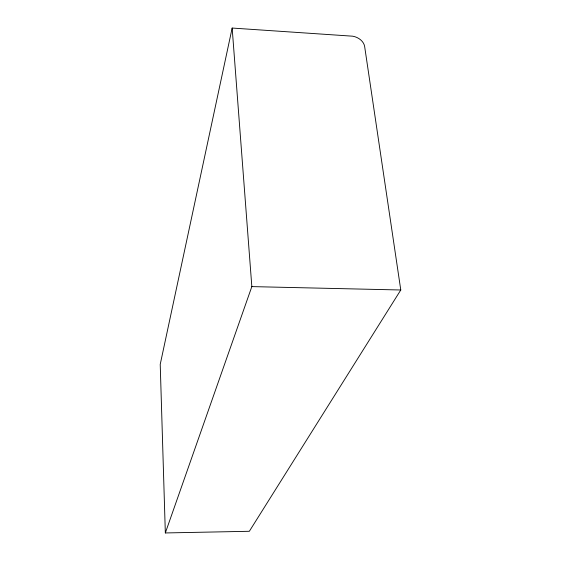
<?xml version="1.0" encoding="UTF-8"?>
<svg xmlns="http://www.w3.org/2000/svg" width="561" height="561" viewBox="0 0 561 561"><rect width="100%" height="100%" fill="white"/><g stroke="black" fill="none" stroke-linecap="round" stroke-linejoin="round"><path stroke-width="0.84" d="M232.156 28.05L160.222 364.362L165.334 532.95L249.343 531.288L400.778 289.995L364.643 46.493A12.559 9.32 20.4 0 0 352.687 36.192L232.156 28.05L251.84 286.608L165.334 532.95M251.84 286.608L400.778 289.995"/></g></svg>
